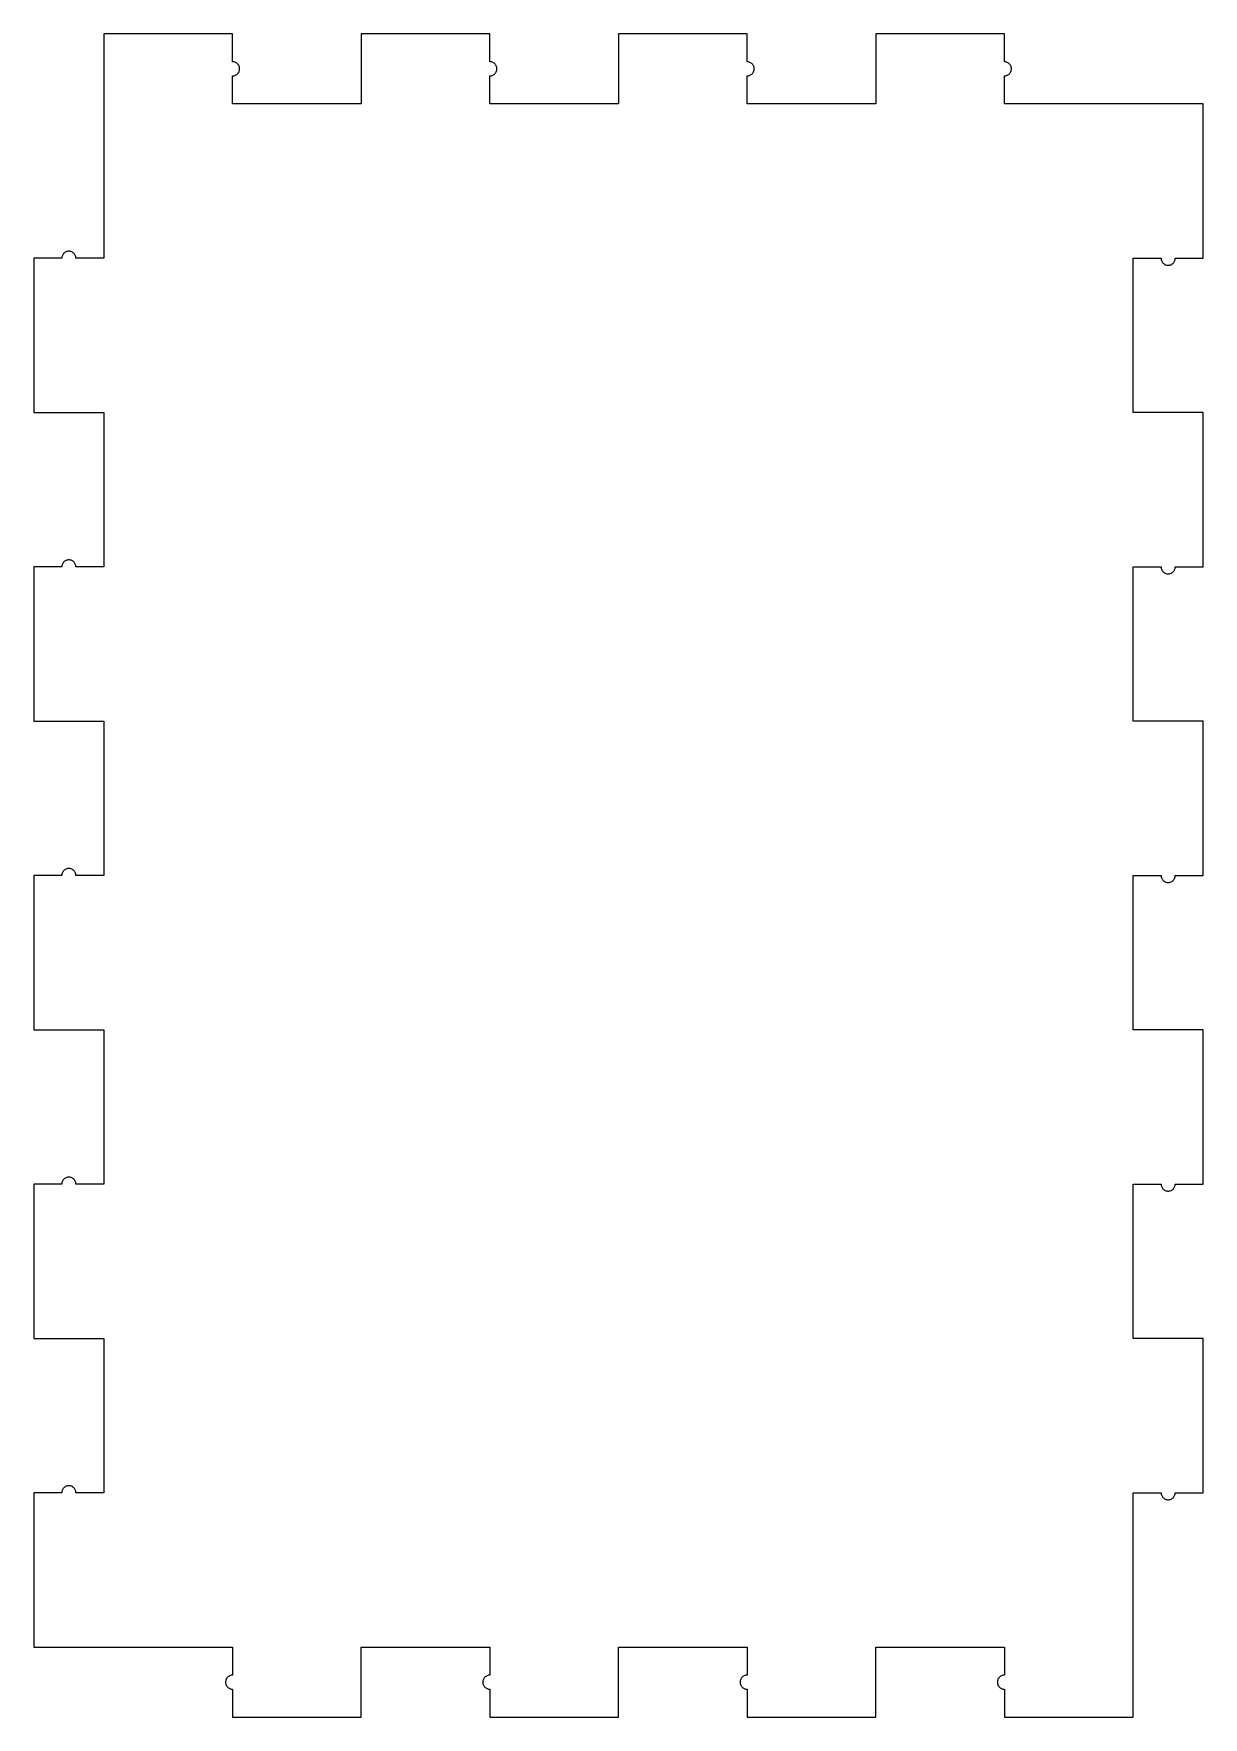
# Model space of a CAD drawing. Header units: metres. Extents: x -4 to 254, y -4 to 180.
# Drawn here: x -4.1 to 64.1, y -4.1 to 94.1 of the extents above; entities that cross this region are included whole.
import ezdxf

# ---------------------------------------------------------------- set-up
doc = ezdxf.new("R2010")
doc.units = ezdxf.units.M

msp = doc.modelspace()

# ---------------------------------------------------------------- linework, layer by layer
for p, q in [((7.5, 94.1), (0, 94.1)), ((0, 94.1), (0, 81)), ((7.5, 92.46), (7.5, 94.1)), ((22.5, 94.1), (15, 94.1)), ((15, 94.1), (15, 90)), ((22.5, 92.46), (22.5, 94.1)), ((37.5, 94.1), (30, 94.1)), ((30, 94.1), (30, 90)), ((37.5, 92.46), (37.5, 94.1)), ((52.5, 94.1), (45, 94.1)), ((45, 94.1), (45, 90)), ((52.5, 92.46), (52.5, 94.1)), ((7.54285, 92.4577), (7.5, 92.46)), ((7.58524, 92.451), (7.54285, 92.4577)), ((7.62669, 92.4399), (7.58524, 92.451)), ((7.66675, 92.4245), (7.62669, 92.4399)), ((7.70499, 92.4051), (7.66675, 92.4245)), ((7.74098, 92.3817), (7.70499, 92.4051)), ((7.77434, 92.3547), (7.74098, 92.3817)), ((7.80469, 92.3243), (7.77434, 92.3547)), ((7.8317, 92.291), (7.80469, 92.3243)), ((22.5428, 92.4577), (22.5, 92.46)), ((22.5852, 92.451), (22.5428, 92.4577)), ((22.6267, 92.4399), (22.5852, 92.451)), ((22.6667, 92.4245), (22.6267, 92.4399)), ((22.705, 92.4051), (22.6667, 92.4245)), ((22.741, 92.3817), (22.705, 92.4051)), ((22.7743, 92.3547), (22.741, 92.3817)), ((22.8047, 92.3243), (22.7743, 92.3547)), ((22.8317, 92.291), (22.8047, 92.3243)), ((37.5428, 92.4577), (37.5, 92.46)), ((37.5852, 92.451), (37.5428, 92.4577)), ((37.6267, 92.4399), (37.5852, 92.451)), ((37.6667, 92.4245), (37.6267, 92.4399)), ((37.705, 92.4051), (37.6667, 92.4245)), ((37.741, 92.3817), (37.705, 92.4051)), ((37.7743, 92.3547), (37.741, 92.3817)), ((37.8047, 92.3243), (37.7743, 92.3547)), ((37.8317, 92.291), (37.8047, 92.3243)), ((52.5428, 92.4577), (52.5, 92.46)), ((52.5852, 92.451), (52.5428, 92.4577)), ((52.6267, 92.4399), (52.5852, 92.451)), ((52.6667, 92.4245), (52.6267, 92.4399)), ((52.705, 92.4051), (52.6667, 92.4245)), ((52.741, 92.3817), (52.705, 92.4051)), ((52.7743, 92.3547), (52.741, 92.3817)), ((52.8047, 92.3243), (52.7743, 92.3547)), ((52.8317, 92.291), (52.8047, 92.3243)), ((7.5, 91.64), (7.54285, 91.6422)), ((7.5, 90), (7.5, 91.64)), ((7.54285, 91.6422), (7.58524, 91.6489)), ((7.58524, 91.6489), (7.62669, 91.66)), ((7.62669, 91.66), (7.66675, 91.6754)), ((7.66675, 91.6754), (7.70499, 91.6949)), ((7.70499, 91.6949), (7.74098, 91.7183)), ((7.74098, 91.7183), (7.77434, 91.7453)), ((7.77434, 91.7453), (7.80469, 91.7757)), ((7.80469, 91.7757), (7.8317, 91.809)), ((7.85506, 92.255), (7.8317, 92.291)), ((7.8317, 91.809), (7.85506, 91.845)), ((7.87454, 92.2168), (7.85506, 92.255)), ((7.85506, 91.845), (7.87454, 91.8832)), ((7.88992, 92.1767), (7.87454, 92.2168)), ((7.87454, 91.8832), (7.88992, 91.9233)), ((7.90103, 92.1352), (7.88992, 92.1767)), ((7.88992, 91.9233), (7.90103, 91.9647)), ((7.90775, 92.0928), (7.90103, 92.1352)), ((7.90103, 91.9647), (7.90775, 92.0071)), ((7.90999, 92.05), (7.90775, 92.0928)), ((7.90775, 92.0071), (7.90999, 92.05)), ((22.5, 91.64), (22.5428, 91.6422)), ((22.5, 90), (22.5, 91.64)), ((22.5428, 91.6422), (22.5852, 91.6489)), ((22.5852, 91.6489), (22.6267, 91.66)), ((22.6267, 91.66), (22.6667, 91.6754)), ((22.6667, 91.6754), (22.705, 91.6949)), ((22.705, 91.6949), (22.741, 91.7183)), ((22.741, 91.7183), (22.7743, 91.7453)), ((22.7743, 91.7453), (22.8047, 91.7757)), ((22.8047, 91.7757), (22.8317, 91.809)), ((22.8551, 92.255), (22.8317, 92.291)), ((22.8317, 91.809), (22.8551, 91.845)), ((22.8745, 92.2168), (22.8551, 92.255)), ((22.8551, 91.845), (22.8745, 91.8832)), ((22.8899, 92.1767), (22.8745, 92.2168)), ((22.8745, 91.8832), (22.8899, 91.9233)), ((22.901, 92.1352), (22.8899, 92.1767)), ((22.8899, 91.9233), (22.901, 91.9647)), ((22.9077, 92.0928), (22.901, 92.1352)), ((22.901, 91.9647), (22.9077, 92.0071)), ((22.91, 92.05), (22.9077, 92.0928)), ((22.9077, 92.0071), (22.91, 92.05)), ((37.5, 91.64), (37.5428, 91.6422)), ((37.5, 90), (37.5, 91.64)), ((37.5428, 91.6422), (37.5852, 91.6489)), ((37.5852, 91.6489), (37.6267, 91.66)), ((37.6267, 91.66), (37.6667, 91.6754)), ((37.6667, 91.6754), (37.705, 91.6949)), ((37.705, 91.6949), (37.741, 91.7183)), ((37.741, 91.7183), (37.7743, 91.7453)), ((37.7743, 91.7453), (37.8047, 91.7757)), ((37.8047, 91.7757), (37.8317, 91.809)), ((37.8551, 92.255), (37.8317, 92.291)), ((37.8317, 91.809), (37.8551, 91.845)), ((37.8745, 92.2168), (37.8551, 92.255)), ((37.8551, 91.845), (37.8745, 91.8832)), ((37.8899, 92.1767), (37.8745, 92.2168)), ((37.8745, 91.8832), (37.8899, 91.9233)), ((37.901, 92.1352), (37.8899, 92.1767)), ((37.8899, 91.9233), (37.901, 91.9647)), ((37.9077, 92.0928), (37.901, 92.1352)), ((37.901, 91.9647), (37.9077, 92.0071)), ((37.91, 92.05), (37.9077, 92.0928)), ((37.9077, 92.0071), (37.91, 92.05)), ((52.5, 91.64), (52.5428, 91.6422)), ((52.5, 90), (52.5, 91.64)), ((52.5428, 91.6422), (52.5852, 91.6489)), ((52.5852, 91.6489), (52.6267, 91.66)), ((52.6267, 91.66), (52.6667, 91.6754)), ((52.6667, 91.6754), (52.705, 91.6949)), ((52.705, 91.6949), (52.741, 91.7183)), ((52.741, 91.7183), (52.7743, 91.7453)), ((52.7743, 91.7453), (52.8047, 91.7757)), ((52.8047, 91.7757), (52.8317, 91.809)), ((52.8551, 92.255), (52.8317, 92.291)), ((52.8317, 91.809), (52.8551, 91.845)), ((52.8745, 92.2168), (52.8551, 92.255)), ((52.8551, 91.845), (52.8745, 91.8832)), ((52.8899, 92.1767), (52.8745, 92.2168)), ((52.8745, 91.8832), (52.8899, 91.9233)), ((52.901, 92.1352), (52.8899, 92.1767)), ((52.8899, 91.9233), (52.901, 91.9647)), ((52.9077, 92.0928), (52.901, 92.1352)), ((52.901, 91.9647), (52.9077, 92.0071)), ((52.91, 92.05), (52.9077, 92.0928)), ((52.9077, 92.0071), (52.91, 92.05)), ((15, 90), (7.5, 90)), ((30, 90), (22.5, 90)), ((45, 90), (37.5, 90)), ((64.1, 90), (52.5, 90)), ((64.1, 81), (64.1, 90)), ((-2.45999, 81), (-4.09999, 81)), ((-4.09999, 81), (-4.09999, 72)), ((-2.45773, 81.0428), (-2.45999, 81)), ((-2.45102, 81.0852), (-2.45773, 81.0428)), ((-2.43993, 81.1267), (-2.45102, 81.0852)), ((-2.42455, 81.1667), (-2.43993, 81.1267)), ((-2.40506, 81.205), (-2.42455, 81.1667)), ((-2.38168, 81.241), (-2.40506, 81.205)), ((-2.35468, 81.2743), (-2.38168, 81.241)), ((-2.32433, 81.3047), (-2.35468, 81.2743)), ((-2.29099, 81.3317), (-2.32433, 81.3047)), ((-2.25499, 81.3551), (-2.29099, 81.3317)), ((-2.21675, 81.3745), (-2.25499, 81.3551)), ((-2.17668, 81.3899), (-2.21675, 81.3745)), ((-2.13522, 81.401), (-2.17668, 81.3899)), ((-2.09285, 81.4077), (-2.13522, 81.401)), ((-2.04999, 81.41), (-2.09285, 81.4077)), ((-2.00713, 81.4077), (-2.04999, 81.41)), ((-1.96474, 81.401), (-2.00713, 81.4077)), ((-1.92329, 81.3899), (-1.96474, 81.401)), ((-1.88322, 81.3745), (-1.92329, 81.3899)), ((-1.84499, 81.3551), (-1.88322, 81.3745)), ((-1.80899, 81.3317), (-1.84499, 81.3551)), ((-1.77565, 81.3047), (-1.80899, 81.3317)), ((-1.7453, 81.2743), (-1.77565, 81.3047)), ((-1.71829, 81.241), (-1.7453, 81.2743)), ((-1.69492, 81.205), (-1.71829, 81.241)), ((-1.67543, 81.1667), (-1.69492, 81.205)), ((-1.66005, 81.1267), (-1.67543, 81.1667)), ((-1.64894, 81.0852), (-1.66005, 81.1267)), ((-1.64223, 81.0428), (-1.64894, 81.0852)), ((-1.63998, 81), (-1.64223, 81.0428)), ((0, 81), (-1.63998, 81)), ((60, 72), (60, 81)), ((60, 81), (61.64, 81)), ((61.64, 81), (61.6422, 80.9572)), ((61.6422, 80.9572), (61.6489, 80.9148)), ((61.6489, 80.9148), (61.66, 80.8733)), ((61.66, 80.8733), (61.6754, 80.8333)), ((61.6754, 80.8333), (61.6949, 80.795)), ((61.6949, 80.795), (61.7183, 80.759)), ((61.7183, 80.759), (61.7453, 80.7257)), ((61.7453, 80.7257), (61.7757, 80.6953)), ((61.7757, 80.6953), (61.809, 80.6683)), ((61.809, 80.6683), (61.845, 80.6449)), ((61.845, 80.6449), (61.8832, 80.6255)), ((61.8832, 80.6255), (61.9233, 80.6101)), ((61.9233, 80.6101), (61.9647, 80.599)), ((61.9647, 80.599), (62.0071, 80.5923)), ((62.0071, 80.5923), (62.05, 80.59)), ((62.05, 80.59), (62.0928, 80.5923)), ((62.0928, 80.5923), (62.1352, 80.599)), ((62.1352, 80.599), (62.1767, 80.6101)), ((62.1767, 80.6101), (62.2168, 80.6255)), ((62.2168, 80.6255), (62.255, 80.6449)), ((62.255, 80.6449), (62.291, 80.6683)), ((62.291, 80.6683), (62.3243, 80.6953)), ((62.3243, 80.6953), (62.3547, 80.7257)), ((62.3547, 80.7257), (62.3817, 80.759)), ((62.3817, 80.759), (62.4051, 80.795)), ((62.4051, 80.795), (62.4245, 80.8333)), ((62.4245, 80.8333), (62.4399, 80.8733)), ((62.4399, 80.8733), (62.451, 80.9148)), ((62.451, 80.9148), (62.4577, 80.9572)), ((62.4577, 80.9572), (62.46, 81)), ((62.46, 81), (64.1, 81)), ((-4.09999, 72), (0, 72)), ((0, 72), (0, 63)), ((64.1, 72), (60, 72)), ((64.1, 63), (64.1, 72)), ((-2.45999, 63), (-4.09999, 63)), ((-4.09999, 63), (-4.09999, 54)), ((-2.45773, 63.0428), (-2.45999, 63)), ((-2.45102, 63.0852), (-2.45773, 63.0428)), ((-2.43993, 63.1267), (-2.45102, 63.0852)), ((-2.42455, 63.1667), (-2.43993, 63.1267)), ((-2.40506, 63.205), (-2.42455, 63.1667)), ((-2.38168, 63.241), (-2.40506, 63.205)), ((-2.35468, 63.2743), (-2.38168, 63.241)), ((-2.32433, 63.3047), (-2.35468, 63.2743)), ((-2.29099, 63.3317), (-2.32433, 63.3047)), ((-2.25499, 63.3551), (-2.29099, 63.3317)), ((-2.21675, 63.3745), (-2.25499, 63.3551)), ((-2.17668, 63.3899), (-2.21675, 63.3745)), ((-2.13522, 63.401), (-2.17668, 63.3899)), ((-2.09285, 63.4077), (-2.13522, 63.401)), ((-2.04999, 63.41), (-2.09285, 63.4077)), ((-2.00713, 63.4077), (-2.04999, 63.41)), ((-1.96474, 63.401), (-2.00713, 63.4077)), ((-1.92329, 63.3899), (-1.96474, 63.401)), ((-1.88322, 63.3745), (-1.92329, 63.3899)), ((-1.84499, 63.3551), (-1.88322, 63.3745)), ((-1.80899, 63.3317), (-1.84499, 63.3551)), ((-1.77565, 63.3047), (-1.80899, 63.3317)), ((-1.7453, 63.2743), (-1.77565, 63.3047)), ((-1.71829, 63.241), (-1.7453, 63.2743)), ((-1.69492, 63.205), (-1.71829, 63.241)), ((-1.67543, 63.1667), (-1.69492, 63.205)), ((-1.66005, 63.1267), (-1.67543, 63.1667)), ((-1.64894, 63.0852), (-1.66005, 63.1267)), ((-1.64223, 63.0428), (-1.64894, 63.0852)), ((-1.63998, 63), (-1.64223, 63.0428)), ((0, 63), (-1.63998, 63)), ((60, 54), (60, 63)), ((60, 63), (61.64, 63)), ((61.64, 63), (61.6422, 62.9572)), ((61.6422, 62.9572), (61.6489, 62.9148)), ((61.6489, 62.9148), (61.66, 62.8733)), ((61.66, 62.8733), (61.6754, 62.8333)), ((62.4245, 62.8333), (62.4399, 62.8733)), ((62.4399, 62.8733), (62.451, 62.9148)), ((62.451, 62.9148), (62.4577, 62.9572)), ((62.4577, 62.9572), (62.46, 63)), ((62.46, 63), (64.1, 63)), ((61.6754, 62.8333), (61.6949, 62.795)), ((61.6949, 62.795), (61.7183, 62.759)), ((61.7183, 62.759), (61.7453, 62.7257)), ((61.7453, 62.7257), (61.7757, 62.6953)), ((61.7757, 62.6953), (61.809, 62.6683)), ((61.809, 62.6683), (61.845, 62.6449)), ((61.845, 62.6449), (61.8832, 62.6255)), ((61.8832, 62.6255), (61.9233, 62.6101)), ((61.9233, 62.6101), (61.9647, 62.599)), ((61.9647, 62.599), (62.0071, 62.5923)), ((62.0071, 62.5923), (62.05, 62.59)), ((62.05, 62.59), (62.0928, 62.5923)), ((62.0928, 62.5923), (62.1352, 62.599)), ((62.1352, 62.599), (62.1767, 62.6101)), ((62.1767, 62.6101), (62.2168, 62.6255)), ((62.2168, 62.6255), (62.255, 62.6449)), ((62.255, 62.6449), (62.291, 62.6683)), ((62.291, 62.6683), (62.3243, 62.6953)), ((62.3243, 62.6953), (62.3547, 62.7257)), ((62.3547, 62.7257), (62.3817, 62.759)), ((62.3817, 62.759), (62.4051, 62.795)), ((62.4051, 62.795), (62.4245, 62.8333)), ((-4.09999, 54), (0, 54)), ((0, 54), (0, 45)), ((64.1, 54), (60, 54)), ((64.1, 45), (64.1, 54)), ((-2.40506, 45.205), (-2.42455, 45.1667)), ((-2.38168, 45.241), (-2.40506, 45.205)), ((-2.35468, 45.2743), (-2.38168, 45.241)), ((-2.32433, 45.3047), (-2.35468, 45.2743)), ((-2.29099, 45.3317), (-2.32433, 45.3047)), ((-2.25499, 45.3551), (-2.29099, 45.3317)), ((-2.21675, 45.3745), (-2.25499, 45.3551)), ((-2.17668, 45.3899), (-2.21675, 45.3745)), ((-2.13522, 45.401), (-2.17668, 45.3899)), ((-2.09285, 45.4077), (-2.13522, 45.401)), ((-2.04999, 45.41), (-2.09285, 45.4077)), ((-2.00713, 45.4077), (-2.04999, 45.41)), ((-1.96474, 45.401), (-2.00713, 45.4077)), ((-1.92329, 45.3899), (-1.96474, 45.401)), ((-1.88322, 45.3745), (-1.92329, 45.3899)), ((-1.84499, 45.3551), (-1.88322, 45.3745)), ((-1.80899, 45.3317), (-1.84499, 45.3551)), ((-1.77565, 45.3047), (-1.80899, 45.3317)), ((-1.7453, 45.2743), (-1.77565, 45.3047)), ((-1.71829, 45.241), (-1.7453, 45.2743)), ((-1.69492, 45.205), (-1.71829, 45.241)), ((-1.67543, 45.1667), (-1.69492, 45.205)), ((-2.45999, 45), (-4.09999, 45)), ((-4.09999, 45), (-4.09999, 36)), ((-2.45773, 45.0428), (-2.45999, 45)), ((-2.45102, 45.0852), (-2.45773, 45.0428)), ((-2.43993, 45.1267), (-2.45102, 45.0852)), ((-2.42455, 45.1667), (-2.43993, 45.1267)), ((-1.66005, 45.1267), (-1.67543, 45.1667)), ((-1.64894, 45.0852), (-1.66005, 45.1267)), ((-1.64223, 45.0428), (-1.64894, 45.0852)), ((-1.63998, 45), (-1.64223, 45.0428)), ((0, 45), (-1.63998, 45)), ((60, 36), (60, 45)), ((60, 45), (61.64, 45)), ((61.64, 45), (61.6422, 44.9572)), ((61.6422, 44.9572), (61.6489, 44.9148)), ((61.6489, 44.9148), (61.66, 44.8733)), ((61.66, 44.8733), (61.6754, 44.8333)), ((61.6754, 44.8333), (61.6949, 44.795)), ((61.6949, 44.795), (61.7183, 44.759)), ((61.7183, 44.759), (61.7453, 44.7257)), ((61.7453, 44.7257), (61.7757, 44.6953)), ((61.7757, 44.6953), (61.809, 44.6683)), ((61.809, 44.6683), (61.845, 44.6449)), ((61.845, 44.6449), (61.8832, 44.6255)), ((61.8832, 44.6255), (61.9233, 44.6101)), ((61.9233, 44.6101), (61.9647, 44.599)), ((61.9647, 44.599), (62.0071, 44.5923)), ((62.0071, 44.5923), (62.05, 44.59)), ((62.05, 44.59), (62.0928, 44.5923)), ((62.0928, 44.5923), (62.1352, 44.599)), ((62.1352, 44.599), (62.1767, 44.6101)), ((62.1767, 44.6101), (62.2168, 44.6255)), ((62.2168, 44.6255), (62.255, 44.6449)), ((62.255, 44.6449), (62.291, 44.6683)), ((62.291, 44.6683), (62.3243, 44.6953)), ((62.3243, 44.6953), (62.3547, 44.7257)), ((62.3547, 44.7257), (62.3817, 44.759)), ((62.3817, 44.759), (62.4051, 44.795)), ((62.4051, 44.795), (62.4245, 44.8333)), ((62.4245, 44.8333), (62.4399, 44.8733)), ((62.4399, 44.8733), (62.451, 44.9148)), ((62.451, 44.9148), (62.4577, 44.9572)), ((62.4577, 44.9572), (62.46, 45)), ((62.46, 45), (64.1, 45)), ((-4.09999, 36), (0, 36)), ((0, 36), (0, 27)), ((64.1, 36), (60, 36)), ((64.1, 27), (64.1, 36)), ((-2.45999, 27), (-4.09999, 27)), ((-4.09999, 27), (-4.09999, 18)), ((-2.45773, 27.0428), (-2.45999, 27)), ((-2.45102, 27.0852), (-2.45773, 27.0428)), ((-2.43993, 27.1267), (-2.45102, 27.0852)), ((-2.42455, 27.1667), (-2.43993, 27.1267)), ((-2.40506, 27.205), (-2.42455, 27.1667)), ((-2.38168, 27.241), (-2.40506, 27.205)), ((-2.35468, 27.2743), (-2.38168, 27.241)), ((-2.32433, 27.3047), (-2.35468, 27.2743)), ((-2.29099, 27.3317), (-2.32433, 27.3047)), ((-2.25499, 27.3551), (-2.29099, 27.3317)), ((-2.21675, 27.3745), (-2.25499, 27.3551)), ((-2.17668, 27.3899), (-2.21675, 27.3745)), ((-2.13522, 27.401), (-2.17668, 27.3899)), ((-2.09285, 27.4077), (-2.13522, 27.401)), ((-2.04999, 27.41), (-2.09285, 27.4077)), ((-2.00713, 27.4077), (-2.04999, 27.41)), ((-1.96474, 27.401), (-2.00713, 27.4077)), ((-1.92329, 27.3899), (-1.96474, 27.401)), ((-1.88322, 27.3745), (-1.92329, 27.3899)), ((-1.84499, 27.3551), (-1.88322, 27.3745)), ((-1.80899, 27.3317), (-1.84499, 27.3551)), ((-1.77565, 27.3047), (-1.80899, 27.3317)), ((-1.7453, 27.2743), (-1.77565, 27.3047)), ((-1.71829, 27.241), (-1.7453, 27.2743)), ((-1.69492, 27.205), (-1.71829, 27.241)), ((-1.67543, 27.1667), (-1.69492, 27.205)), ((-1.66005, 27.1267), (-1.67543, 27.1667)), ((-1.64894, 27.0852), (-1.66005, 27.1267)), ((-1.64223, 27.0428), (-1.64894, 27.0852)), ((-1.63998, 27), (-1.64223, 27.0428)), ((0, 27), (-1.63998, 27)), ((60, 18), (60, 27)), ((60, 27), (61.64, 27)), ((61.64, 27), (61.6422, 26.9572)), ((61.6422, 26.9572), (61.6489, 26.9148)), ((61.6489, 26.9148), (61.66, 26.8733)), ((61.66, 26.8733), (61.6754, 26.8333)), ((61.6754, 26.8333), (61.6949, 26.795)), ((61.6949, 26.795), (61.7183, 26.759)), ((61.7183, 26.759), (61.7453, 26.7257)), ((61.7453, 26.7257), (61.7757, 26.6953)), ((61.7757, 26.6953), (61.809, 26.6683)), ((61.809, 26.6683), (61.845, 26.6449)), ((61.845, 26.6449), (61.8832, 26.6255)), ((61.8832, 26.6255), (61.9233, 26.6101)), ((61.9233, 26.6101), (61.9647, 26.599)), ((61.9647, 26.599), (62.0071, 26.5923)), ((62.0071, 26.5923), (62.05, 26.59)), ((62.05, 26.59), (62.0928, 26.5923)), ((62.0928, 26.5923), (62.1352, 26.599)), ((62.1352, 26.599), (62.1767, 26.6101)), ((62.1767, 26.6101), (62.2168, 26.6255)), ((62.2168, 26.6255), (62.255, 26.6449)), ((62.255, 26.6449), (62.291, 26.6683)), ((62.291, 26.6683), (62.3243, 26.6953)), ((62.3243, 26.6953), (62.3547, 26.7257)), ((62.3547, 26.7257), (62.3817, 26.759)), ((62.3817, 26.759), (62.4051, 26.795)), ((62.4051, 26.795), (62.4245, 26.8333)), ((62.4245, 26.8333), (62.4399, 26.8733)), ((62.4399, 26.8733), (62.451, 26.9148)), ((62.451, 26.9148), (62.4577, 26.9572)), ((62.4577, 26.9572), (62.46, 27)), ((62.46, 27), (64.1, 27)), ((-4.09999, 18), (0, 18)), ((0, 18), (0, 9)), ((64.1, 18), (60, 18)), ((64.1, 9), (64.1, 18)), ((-2.45999, 9), (-4.09999, 9)), ((-4.09999, 9), (-4.09999, 0)), ((-2.45773, 9.04285), (-2.45999, 9)), ((-2.45102, 9.08524), (-2.45773, 9.04285)), ((-2.43993, 9.12669), (-2.45102, 9.08524)), ((-2.42455, 9.16675), (-2.43993, 9.12669)), ((-2.40506, 9.20499), (-2.42455, 9.16675)), ((-2.38168, 9.24098), (-2.40506, 9.20499)), ((-2.35468, 9.27434), (-2.38168, 9.24098)), ((-2.32433, 9.30469), (-2.35468, 9.27434)), ((-2.29099, 9.3317), (-2.32433, 9.30469)), ((-2.25499, 9.35506), (-2.29099, 9.3317)), ((-2.21675, 9.37454), (-2.25499, 9.35506)), ((-2.17668, 9.38992), (-2.21675, 9.37454)), ((-2.13522, 9.40103), (-2.17668, 9.38992)), ((-2.09285, 9.40775), (-2.13522, 9.40103)), ((-2.04999, 9.40999), (-2.09285, 9.40775)), ((-2.00713, 9.40775), (-2.04999, 9.40999)), ((-1.96474, 9.40103), (-2.00713, 9.40775)), ((-1.92329, 9.38992), (-1.96474, 9.40103)), ((-1.88322, 9.37454), (-1.92329, 9.38992)), ((-1.84499, 9.35506), (-1.88322, 9.37454)), ((-1.80899, 9.3317), (-1.84499, 9.35506)), ((-1.77565, 9.30469), (-1.80899, 9.3317)), ((-1.7453, 9.27434), (-1.77565, 9.30469)), ((-1.71829, 9.24098), (-1.7453, 9.27434)), ((-1.69492, 9.20499), (-1.71829, 9.24098)), ((-1.67543, 9.16675), (-1.69492, 9.20499)), ((-1.66005, 9.12669), (-1.67543, 9.16675)), ((-1.64894, 9.08524), (-1.66005, 9.12669)), ((-1.64223, 9.04285), (-1.64894, 9.08524)), ((-1.63998, 9), (-1.64223, 9.04285)), ((0, 9), (-1.63998, 9)), ((60, -4.09999), (60, 9)), ((60, 9), (61.64, 9)), ((61.64, 9), (61.6422, 8.95715)), ((61.6422, 8.95715), (61.6489, 8.91476)), ((61.6489, 8.91476), (61.66, 8.87331)), ((61.66, 8.87331), (61.6754, 8.83325)), ((62.4245, 8.83325), (62.4399, 8.87331)), ((62.4399, 8.87331), (62.451, 8.91476)), ((62.451, 8.91476), (62.4577, 8.95715)), ((62.4577, 8.95715), (62.46, 9)), ((62.46, 9), (64.1, 9)), ((61.6754, 8.83325), (61.6949, 8.79501)), ((61.6949, 8.79501), (61.7183, 8.75902)), ((61.7183, 8.75902), (61.7453, 8.72566)), ((61.7453, 8.72566), (61.7757, 8.69531)), ((61.7757, 8.69531), (61.809, 8.6683)), ((61.809, 8.6683), (61.845, 8.64494)), ((61.845, 8.64494), (61.8832, 8.62546)), ((61.8832, 8.62546), (61.9233, 8.61008)), ((61.9233, 8.61008), (61.9647, 8.59897)), ((61.9647, 8.59897), (62.0071, 8.59225)), ((62.0071, 8.59225), (62.05, 8.59001)), ((62.05, 8.59001), (62.0928, 8.59225)), ((62.0928, 8.59225), (62.1352, 8.59897)), ((62.1352, 8.59897), (62.1767, 8.61008)), ((62.1767, 8.61008), (62.2168, 8.62546)), ((62.2168, 8.62546), (62.255, 8.64494)), ((62.255, 8.64494), (62.291, 8.6683)), ((62.291, 8.6683), (62.3243, 8.69531)), ((62.3243, 8.69531), (62.3547, 8.72566)), ((62.3547, 8.72566), (62.3817, 8.75902)), ((62.3817, 8.75902), (62.4051, 8.79501)), ((62.4051, 8.79501), (62.4245, 8.83325)), ((-4.09999, 0), (7.5, 0)), ((7.5, 0), (7.5, -1.63998)), ((15, 0), (22.5, 0)), ((15, -4.09999), (15, 0)), ((22.5, 0), (22.5, -1.63998)), ((30, -4.09999), (30, 0)), ((30, 0), (37.5, 0)), ((37.5, 0), (37.5, -1.63998)), ((45, -4.09999), (45, 0)), ((45, 0), (52.5, 0)), ((52.5, 0), (52.5, -1.63998)), ((7.11008, -1.92329), (7.09897, -1.96474)), ((7.12546, -1.88322), (7.11008, -1.92329)), ((7.14494, -1.84499), (7.12546, -1.88322)), ((7.1683, -1.80899), (7.14494, -1.84499)), ((7.19531, -1.77565), (7.1683, -1.80899)), ((7.22566, -1.7453), (7.19531, -1.77565)), ((7.25902, -1.71829), (7.22566, -1.7453)), ((7.29501, -1.69492), (7.25902, -1.71829)), ((7.33325, -1.67543), (7.29501, -1.69492)), ((7.37331, -1.66005), (7.33325, -1.67543)), ((7.41476, -1.64894), (7.37331, -1.66005)), ((7.45715, -1.64223), (7.41476, -1.64894)), ((7.5, -1.63998), (7.45715, -1.64223)), ((22.1101, -1.92329), (22.099, -1.96474)), ((22.1255, -1.88322), (22.1101, -1.92329)), ((22.1449, -1.84499), (22.1255, -1.88322)), ((22.1683, -1.80899), (22.1449, -1.84499)), ((22.1953, -1.77565), (22.1683, -1.80899)), ((22.2257, -1.7453), (22.1953, -1.77565)), ((22.259, -1.71829), (22.2257, -1.7453)), ((22.295, -1.69492), (22.259, -1.71829)), ((22.3333, -1.67543), (22.295, -1.69492)), ((22.3733, -1.66005), (22.3333, -1.67543)), ((22.4148, -1.64894), (22.3733, -1.66005)), ((22.4572, -1.64223), (22.4148, -1.64894)), ((22.5, -1.63998), (22.4572, -1.64223)), ((37.1101, -1.92329), (37.099, -1.96474)), ((37.1255, -1.88322), (37.1101, -1.92329)), ((37.1449, -1.84499), (37.1255, -1.88322)), ((37.1683, -1.80899), (37.1449, -1.84499)), ((37.1953, -1.77565), (37.1683, -1.80899)), ((37.2257, -1.7453), (37.1953, -1.77565)), ((37.259, -1.71829), (37.2257, -1.7453)), ((37.295, -1.69492), (37.259, -1.71829)), ((37.3333, -1.67543), (37.295, -1.69492)), ((37.3733, -1.66005), (37.3333, -1.67543)), ((37.4148, -1.64894), (37.3733, -1.66005)), ((37.4572, -1.64223), (37.4148, -1.64894)), ((37.5, -1.63998), (37.4572, -1.64223)), ((52.1101, -1.92329), (52.099, -1.96474)), ((52.1255, -1.88322), (52.1101, -1.92329)), ((52.1449, -1.84499), (52.1255, -1.88322)), ((52.1683, -1.80899), (52.1449, -1.84499)), ((52.1953, -1.77565), (52.1683, -1.80899)), ((52.2257, -1.7453), (52.1953, -1.77565)), ((52.259, -1.71829), (52.2257, -1.7453)), ((52.295, -1.69492), (52.259, -1.71829)), ((52.3333, -1.67543), (52.295, -1.69492)), ((52.3733, -1.66005), (52.3333, -1.67543)), ((52.4148, -1.64894), (52.3733, -1.66005)), ((52.4572, -1.64223), (52.4148, -1.64894)), ((52.5, -1.63998), (52.4572, -1.64223)), ((7.09225, -2.00713), (7.09001, -2.04999)), ((7.09001, -2.04999), (7.09225, -2.09285)), ((7.09897, -1.96474), (7.09225, -2.00713)), ((7.09225, -2.09285), (7.09897, -2.13522)), ((7.09897, -2.13522), (7.11008, -2.17668)), ((7.11008, -2.17668), (7.12546, -2.21675)), ((7.12546, -2.21675), (7.14494, -2.25499)), ((7.14494, -2.25499), (7.1683, -2.29099)), ((7.1683, -2.29099), (7.19531, -2.32433)), ((7.19531, -2.32433), (7.22566, -2.35468)), ((7.22566, -2.35468), (7.25902, -2.38168)), ((7.25902, -2.38168), (7.29501, -2.40506)), ((7.29501, -2.40506), (7.33325, -2.42455)), ((7.33325, -2.42455), (7.37331, -2.43993)), ((7.37331, -2.43993), (7.41476, -2.45102)), ((7.41476, -2.45102), (7.45715, -2.45773)), ((7.45715, -2.45773), (7.5, -2.45999)), ((7.5, -2.45999), (7.5, -4.09999)), ((22.0923, -2.00713), (22.09, -2.04999)), ((22.09, -2.04999), (22.0923, -2.09285)), ((22.099, -1.96474), (22.0923, -2.00713)), ((22.0923, -2.09285), (22.099, -2.13522)), ((22.099, -2.13522), (22.1101, -2.17668)), ((22.1101, -2.17668), (22.1255, -2.21675)), ((22.1255, -2.21675), (22.1449, -2.25499)), ((22.1449, -2.25499), (22.1683, -2.29099)), ((22.1683, -2.29099), (22.1953, -2.32433)), ((22.1953, -2.32433), (22.2257, -2.35468)), ((22.2257, -2.35468), (22.259, -2.38168)), ((22.259, -2.38168), (22.295, -2.40506)), ((22.295, -2.40506), (22.3333, -2.42455)), ((22.3333, -2.42455), (22.3733, -2.43993)), ((22.3733, -2.43993), (22.4148, -2.45102)), ((22.4148, -2.45102), (22.4572, -2.45773)), ((22.4572, -2.45773), (22.5, -2.45999)), ((22.5, -2.45999), (22.5, -4.09999)), ((37.0923, -2.00713), (37.09, -2.04999)), ((37.09, -2.04999), (37.0923, -2.09285)), ((37.099, -1.96474), (37.0923, -2.00713)), ((37.0923, -2.09285), (37.099, -2.13522)), ((37.099, -2.13522), (37.1101, -2.17668)), ((37.1101, -2.17668), (37.1255, -2.21675)), ((37.1255, -2.21675), (37.1449, -2.25499)), ((37.1449, -2.25499), (37.1683, -2.29099)), ((37.1683, -2.29099), (37.1953, -2.32433)), ((37.1953, -2.32433), (37.2257, -2.35468)), ((37.2257, -2.35468), (37.259, -2.38168)), ((37.259, -2.38168), (37.295, -2.40506)), ((37.295, -2.40506), (37.3333, -2.42455)), ((37.3333, -2.42455), (37.3733, -2.43993)), ((37.3733, -2.43993), (37.4148, -2.45102)), ((37.4148, -2.45102), (37.4572, -2.45773)), ((37.4572, -2.45773), (37.5, -2.45999)), ((37.5, -2.45999), (37.5, -4.09999)), ((52.0923, -2.00713), (52.09, -2.04999)), ((52.09, -2.04999), (52.0923, -2.09285)), ((52.099, -1.96474), (52.0923, -2.00713)), ((52.0923, -2.09285), (52.099, -2.13522)), ((52.099, -2.13522), (52.1101, -2.17668)), ((52.1101, -2.17668), (52.1255, -2.21675)), ((52.1255, -2.21675), (52.1449, -2.25499)), ((52.1449, -2.25499), (52.1683, -2.29099)), ((52.1683, -2.29099), (52.1953, -2.32433)), ((52.1953, -2.32433), (52.2257, -2.35468)), ((52.2257, -2.35468), (52.259, -2.38168)), ((52.259, -2.38168), (52.295, -2.40506)), ((52.295, -2.40506), (52.3333, -2.42455)), ((52.3333, -2.42455), (52.3733, -2.43993)), ((52.3733, -2.43993), (52.4148, -2.45102)), ((52.4148, -2.45102), (52.4572, -2.45773)), ((52.4572, -2.45773), (52.5, -2.45999)), ((52.5, -2.45999), (52.5, -4.09999)), ((7.5, -4.09999), (15, -4.09999)), ((22.5, -4.09999), (30, -4.09999)), ((37.5, -4.09999), (45, -4.09999)), ((52.5, -4.09999), (60, -4.09999))]:
    msp.add_line(p, q)

doc.saveas('drawing.dxf')
